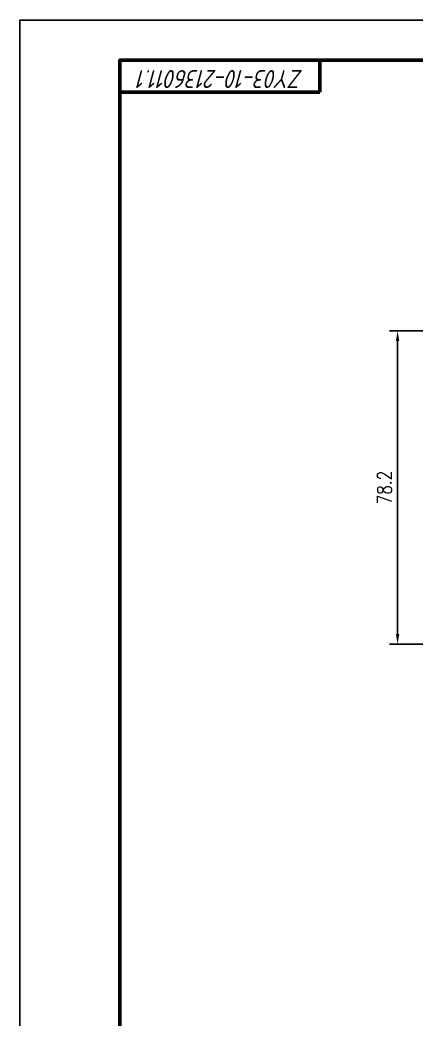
# Model space of a CAD drawing. Header units: millimetres. Extents: x 0 to 1188, y 0 to 840.
# Drawn here: x 0 to 99, y 590.3 to 840 of the extents above; entities that cross this region are included whole.
import ezdxf
from ezdxf.enums import TextEntityAlignment as Align

# ---------------------------------------------------------------- set-up
doc = ezdxf.new("R2010")
doc.units = ezdxf.units.MM
for name, color, linetype in [('02粗实线', 7, 'Continuous'), ('07标注', 3, 'Continuous'), ('7', 7, 'Continuous')]:
    doc.layers.add(name, color=color, linetype=linetype)
doc.layers.add('Frame', color=7, linetype='Continuous', lineweight=50)
doc.styles.add('Dim', font='gbeitc.shx', dxfattribs={"bigfont": 'gbcbig.shx'})
doc.styles.add('PC_TEXTSTYLE', font='txt.shx', dxfattribs={"width": 0.8, "bigfont": 'hzfs.shx'})
doc.styles.add('TEXT', font='gbeitc.shx', dxfattribs={"bigfont": 'gbcbig.shx'})
doc.dimstyles.new('副本 (2) (2)TH_GBDIM', dxfattribs={"dimtxt": 3.5, "dimasz": 2.5, "dimexe": 2, "dimexo": 0, "dimgap": 1.5, "dimtad": 1, "dimtoh": 1, "dimdec": 1, "dimdsep": 46, "dimtxsty": 'PC_TEXTSTYLE', "dimcen": 2.5, "dimazin": 2, "dimtfac": 0.714286, "dimtdec": 1, "dimtmove": 0, "dimatfit": 3, "dimfxl": 1, "dimtolj": 1, "dimtzin": 0, "dimarcsym": 0})

# ---------------------------------------------------------------- blocks, each defined once
blk = doc.blocks.new('内图框')
at = {"layer": 'Frame'}
for p, q in [((75, 822), (75, 830)), ((25, 822), (75, 822))]:
    blk.add_line(p, q, dxfattribs=at)
blk.add_lwpolyline([(25, 10), (1178, 10), (1178, 830), (25, 830)], close=True, dxfattribs=at)
at = {"layer": '07标注', "style": 'TEXT'}
blk.add_attdef('上角图号', text='', height=4, rotation=180, dxfattribs=at).set_placement((50, 826), align=Align.MIDDLE_CENTER)
blk = doc.blocks.new('*D47')
at = {"layer": '7', "color": 0, "lineweight": -2, "ltscale": 5, "transparency": 16777216}
for p, q in [((218.31, 762.36), (92.4, 762.36)), ((94.4, 759.86), (94.4, 686.66)), ((154.4, 684.16), (92.4, 684.16))]:
    blk.add_line(p, q, dxfattribs=at)
at = {"layer": '7', "color": 0, "ltscale": 5, "transparency": 16777216}
for points in [[(93.98, 759.86), (94.82, 759.86), (94.4, 762.36)], [(93.98, 686.66), (94.82, 686.66), (94.4, 684.16)]]:
    blk.add_solid(points, dxfattribs=at)
at = {"layer": 'DEFPOINTS', "color": 0, "ltscale": 5, "transparency": 16777216}
for p in [(218.31, 762.36), (94.4, 684.16), (154.4, 684.16)]:
    blk.add_point(p, dxfattribs=at)
at = {"layer": '7', "color": 0, "ltscale": 5, "transparency": 16777216, "insert": (91.15, 723.26), "char_height": 3.5, "attachment_point": 5, "rotation": 90, "style": 'PC_TEXTSTYLE'}
blk.add_mtext('\\A1;78.2', dxfattribs=at)

msp = doc.modelspace()

# ---------------------------------------------------------------- linework, layer by layer
at = {"layer": 'Frame', "color": 0, "lineweight": -3}
msp.add_lwpolyline([(0, 0), (1188, 0), (1188, 840), (0, 840)], close=True, dxfattribs=at)

# ---------------------------------------------------------------- block references
at = {"layer": '02粗实线', "color": 0}
msp.add_blockref('内图框', (0, 0), dxfattribs=at)

# ---------------------------------------------------------------- texts
at = {"layer": '07标注', "insert": (70.7605, 823.0121), "char_height": 4.5, "width": 50.895, "attachment_point": 1, "rotation": 180, "style": 'Dim'}
msp.add_mtext('ZY03-10-2136011.1', dxfattribs=at)

# ---------------------------------------------------------------- dimensions: what is measured, and where the dimension line sits
at = {"layer": '7', "color": 4, "ltscale": 5}
dim = msp.add_linear_dim(base=(94.3993, 684.1645), p1=(218.3083, 762.3621), p2=(154.3975, 684.1645), angle=90, dimstyle='副本 (2) (2)TH_GBDIM', dxfattribs=at)
dim.commit()
dim.dimension.update_dxf_attribs({"geometry": '*D47', "text_midpoint": (91.1493, 723.2633)})

doc.saveas('drawing.dxf')
